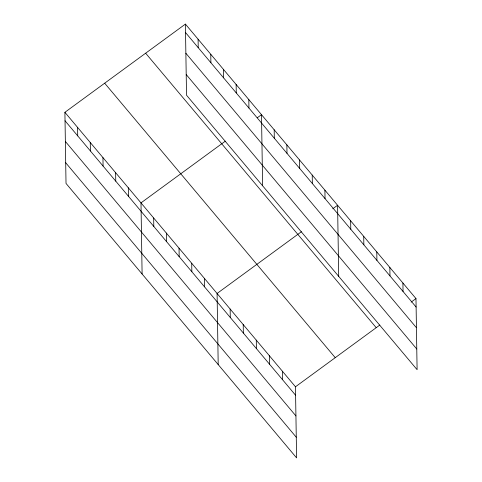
<?xml version="1.0" encoding="UTF-8"?>
<svg xmlns="http://www.w3.org/2000/svg" width="482" height="482" viewBox="0 0 482 482"><rect width="100%" height="100%" fill="white"/><g stroke="black" fill="none" stroke-linecap="round" stroke-linejoin="round"><path stroke-width="0.72" d="M64.901 112.312L295.472 386.787L296.593 457.9L66.022 183.419L64.901 112.312L185.407 24.1L415.978 298.581L417.099 369.688L186.528 95.213L185.407 24.1M225.347 141.142L140.991 202.886L142.106 273.999M257.28 117.765L261.497 114.68L262.612 185.787M301.437 231.722L217.081 293.466L218.195 364.579M332.767 208.784L337.587 205.254L338.701 276.367M295.472 386.787L379.828 325.043M411.158 302.106L415.978 298.581M185.54 32.571L416.111 307.046M185.865 53.243L416.436 327.718M186.203 74.541L416.773 349.016M145.642 53.207L376.213 327.688M104.672 83.199L335.243 357.68M65.034 120.777L295.605 395.258M65.359 141.449L295.93 415.93M65.697 162.747L296.267 437.228M402.916 283.024L403.048 291.496M389.848 267.474L389.98 275.939M376.785 251.917L376.918 260.388M363.717 236.361L363.85 244.832M350.649 220.81L350.782 229.281M324.904 190.161L325.037 198.626M312.222 175.062L312.354 183.534M299.539 159.97L299.671 168.435M286.862 144.871L286.995 153.342M282.41 371.236L282.542 379.708M274.18 129.772L274.312 138.244M269.342 355.68L269.474 364.151M256.279 340.129L256.412 348.594M248.814 99.581L248.947 108.052M243.211 324.573L243.344 333.044M236.132 84.483L236.264 92.954M230.143 309.022L230.282 317.487M223.455 69.39L223.588 77.861M210.773 54.291L210.905 62.762M204.398 278.367L204.531 286.838M198.09 39.199L198.223 47.664M191.715 263.274L191.848 271.746M179.033 248.176L179.171 256.647M166.356 233.083L166.489 241.548M153.674 217.985L153.806 226.456M128.308 187.793L128.441 196.264M115.626 172.695L115.764 181.166M102.949 157.602L103.082 166.067M90.267 142.503L90.399 150.974M77.584 127.405L77.716 135.876"/></g></svg>
